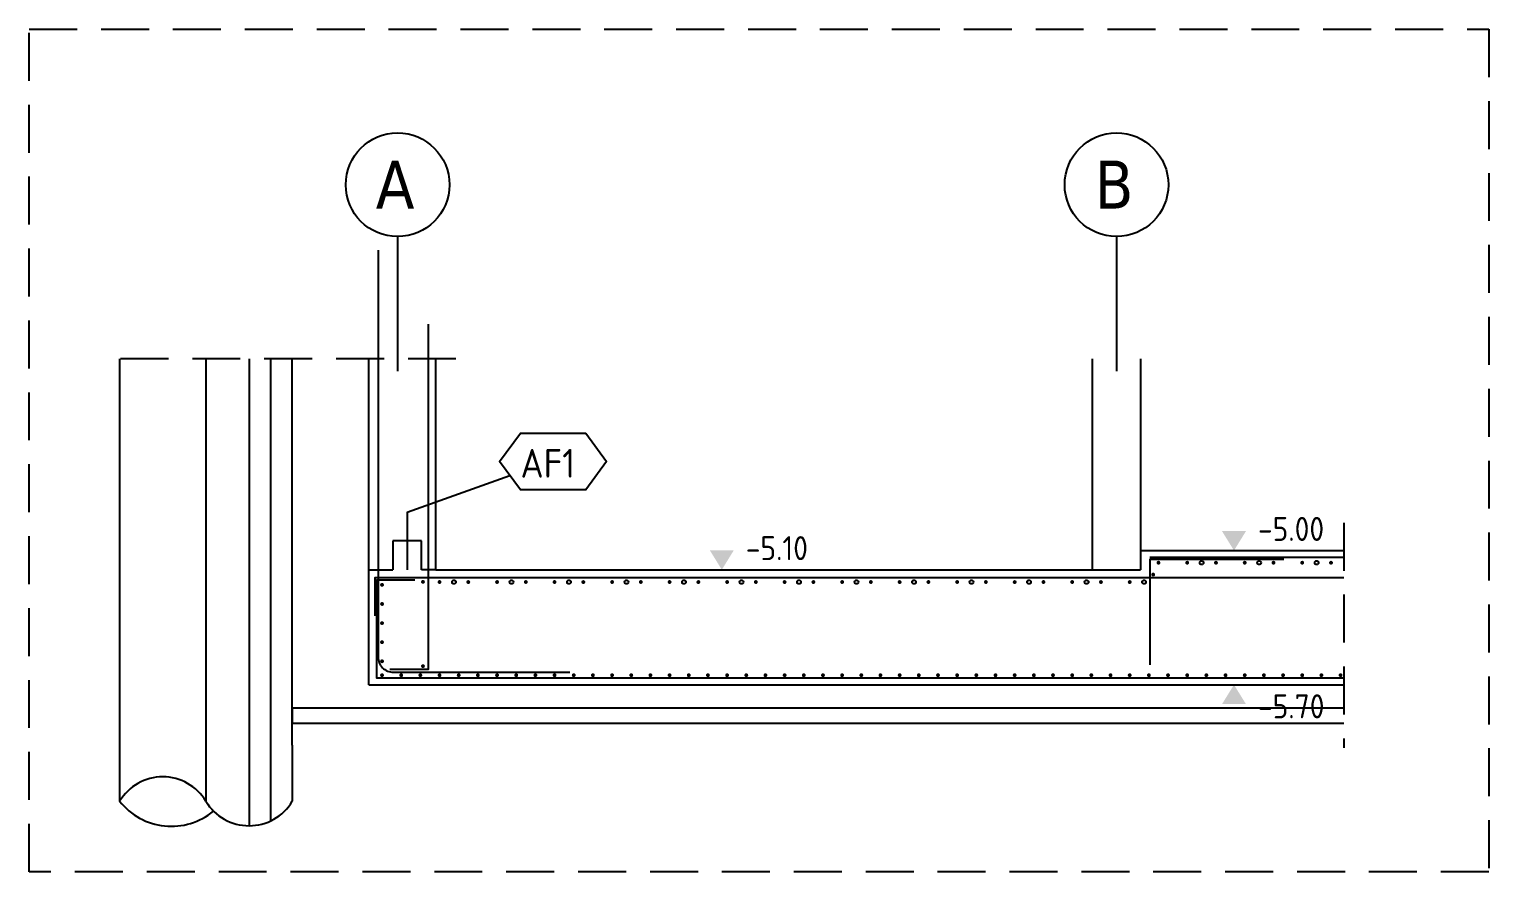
# Model space of a CAD drawing. Extents: x -59 to 99, y -34 to 56.
# Drawn here: x -58.6 to -50.98, y -11.98 to -7.58 of the extents above; entities that cross this region are included whole.
import ezdxf

# ---------------------------------------------------------------- set-up
doc = ezdxf.new("R2010")
doc.units = 0
doc.header["$LTSCALE"] = 0.5
for name, pattern in [('AUSGEZOGEN', [1000.01, 1000, 0.01]), ('DASHED', [0.75, 0.5, -0.25]), ('STRICHLINIE', [0.75, 0.5, -0.25])]:
    doc.linetypes.add(name, pattern=pattern)
for name, color, linetype in [('ACHSEN', 7, 'Continuous'), ('AFB', 7, 'Continuous'), ('AFU', 7, 'Continuous'), ('BETON', 7, 'Continuous'), ('DETAIL', 7, 'Continuous'), ('HILFE', 7, 'Continuous'), ('koten', 7, 'Continuous'), ('OBJEKT', 7, 'Continuous'), ('RND', 7, 'Continuous'), ('RND-1', 7, 'Continuous'), ('SFP_Achsen', 7, 'Continuous'), ('SFP_Hilfe', 7, 'Continuous'), ('Verbau', 7, 'Continuous')]:
    doc.layers.add(name, color=color, linetype=linetype)
doc.styles.add('helv', font='tahoma.ttf')
doc.styles.add('txt', font='isocp.shx')

# ---------------------------------------------------------------- blocks, each defined once
blk = doc.blocks.new('okrd_o')
at = {"layer": 'koten', "color": 7, "linetype": 'Continuous'}
blk.add_solid([(-0.125, 0.202), (0.125, 0.202), (0, 0)], dxfattribs=at)
at = {"layer": 'koten', "style": 'txt'}
blk.add_attdef('OKRD', (0.25, 0.1), '', height=0.25, dxfattribs=at)
blk = doc.blocks.new('okrd_u')
at = {"layer": 'koten', "color": 7, "linetype": 'Continuous'}
blk.add_solid([(-0.125, -0.202), (0.125, -0.202), (0, 0)], dxfattribs=at)
at = {"layer": 'koten', "style": 'txt'}
blk.add_attdef('OKRD', (0.25, -0.35), '', height=0.25, dxfattribs=at)

msp = doc.modelspace()

# ---------------------------------------------------------------- linework, layer by layer
at = {"layer": 'ACHSEN', "color": 140, "linetype": 'AUSGEZOGEN'}
for p, q in [((-56.67637, -8.66638), (-56.67637, -9.36743)), ((-52.92637, -8.66638), (-52.92637, -9.36743))]:
    msp.add_line(p, q, dxfattribs=at)
at = {"layer": 'AFB', "color": 1, "linetype": 'AUSGEZOGEN'}
msp.add_lwpolyline([(-55.69438, -9.69112), (-55.58593, -9.83895), (-55.69438, -9.98678), (-56.03599, -9.98678), (-56.14444, -9.83895), (-56.03599, -9.69112)], close=True, dxfattribs=at)
at = {"layer": 'AFU', "color": 1, "linetype": 'AUSGEZOGEN'}
msp.add_line((-56.62637, -10.1035), (-56.62637, -10.4035), dxfattribs=at)
at = {"layer": 'AFU', "color": 8, "linetype": 'AUSGEZOGEN'}
for p, q in [((-56.55137, -10.2535), (-56.70137, -10.2535)), ((-56.70137, -10.2535), (-56.70137, -10.4035)), ((-56.55137, -10.4035), (-56.55137, -10.2535)), ((-56.82637, -10.4035), (-56.70137, -10.4035)), ((-56.47637, -10.4035), (-56.55137, -10.4035))]:
    msp.add_line(p, q, dxfattribs=at)
at = {"layer": 'BETON', "color": 6, "linetype": 'AUSGEZOGEN'}
for p, q in [((-56.82637, -11.0035), (-56.82637, -9.3035)), ((-56.47637, -10.4035), (-56.47637, -9.3035)), ((-52.80137, -10.3035), (-51.74034, -10.3035)), ((-52.80137, -10.3035), (-52.80137, -10.4035)), ((-56.47637, -10.4035), (-52.80137, -10.4035)), ((-56.82637, -11.0035), (-51.74034, -11.0035))]:
    msp.add_line(p, q, dxfattribs=at)
at = {"layer": 'DETAIL', "color": 102, "linetype": 'STRICHLINIE'}
msp.add_lwpolyline([(-58.59815, -11.97884), (-58.59815, -7.58499), (-50.98451, -7.58499), (-50.98451, -11.97884)], close=True, dxfattribs=at)
at = {"layer": 'HILFE', "color": 102, "linetype": 'AUSGEZOGEN'}
for p, q in [((-57.22637, -11.1235), (-57.22637, -9.3035)), ((-56.62637, -10.1035), (-56.09022, -9.91287)), ((-57.22637, -11.1235), (-51.74034, -11.1235)), ((-57.22637, -11.1235), (-57.22637, -11.2035)), ((-57.22637, -11.2035), (-51.74034, -11.2035))]:
    msp.add_line(p, q, dxfattribs=at)
at = {"layer": 'OBJEKT', "color": 7, "linetype": 'AUSGEZOGEN'}
for p, q in [((-53.05137, -10.4035), (-53.05137, -9.3035)), ((-52.80137, -9.3035), (-52.80137, -10.3035))]:
    msp.add_line(p, q, dxfattribs=at)
at = {"layer": 'RND', "color": 1, "linetype": 'AUSGEZOGEN'}
msp.add_lwpolyline([(-56.7785, -8.738), (-56.7785, -10.858, 0.4142136), (-56.6985, -10.938), (-55.7785, -10.938)], format="xyb", dxfattribs=at)
for points in [[(-56.51637, -9.1233), (-56.51637, -10.9233), (-56.71637, -10.9233)], [(-52.75327, -10.3385), (-51.74034, -10.3385)], [(-52.05327, -10.35031), (-52.75327, -10.35031), (-52.75327, -10.90031)], [(-56.79299, -10.6435), (-56.79299, -10.4435), (-51.74034, -10.4435)]]:
    msp.add_lwpolyline(points, dxfattribs=at)
at = {"layer": 'RND', "color": 7, "linetype": 'AUSGEZOGEN', "const_width": 0.01}
for points in [[(-52.74018, -10.42892, 1), (-52.73018, -10.42892, 1)], [(-52.71267, -10.36711, 1), (-52.70267, -10.36711, 1)], [(-52.56267, -10.36711, 1), (-52.55267, -10.36711, 1)], [(-52.41267, -10.36711, 1), (-52.40267, -10.36711, 1)], [(-52.26267, -10.36711, 1), (-52.25267, -10.36711, 1)], [(-52.11267, -10.36711, 1), (-52.10267, -10.36711, 1)], [(-51.96267, -10.36711, 1), (-51.95267, -10.36711, 1)], [(-51.81267, -10.36711, 1), (-51.80267, -10.36711, 1)], [(-56.76267, -10.48271, 1), (-56.75267, -10.48271, 1)], [(-56.54922, -10.46704, 1), (-56.53922, -10.46704, 1)], [(-56.46267, -10.4678, 1), (-56.45267, -10.4678, 1)], [(-56.31267, -10.4678, 1), (-56.30267, -10.4678, 1)], [(-56.16267, -10.4678, 1), (-56.15267, -10.4678, 1)], [(-56.01267, -10.4678, 1), (-56.00267, -10.4678, 1)], [(-55.86267, -10.4678, 1), (-55.85267, -10.4678, 1)], [(-55.71267, -10.4678, 1), (-55.70267, -10.4678, 1)], [(-55.56267, -10.4678, 1), (-55.55267, -10.4678, 1)], [(-55.41267, -10.4678, 1), (-55.40267, -10.4678, 1)], [(-55.26267, -10.4678, 1), (-55.25267, -10.4678, 1)], [(-55.11267, -10.4678, 1), (-55.10267, -10.4678, 1)], [(-54.96267, -10.4678, 1), (-54.95267, -10.4678, 1)], [(-54.81267, -10.4678, 1), (-54.80267, -10.4678, 1)], [(-54.66267, -10.4678, 1), (-54.65267, -10.4678, 1)], [(-54.51267, -10.4678, 1), (-54.50267, -10.4678, 1)], [(-54.36267, -10.4678, 1), (-54.35267, -10.4678, 1)], [(-54.21267, -10.4678, 1), (-54.20267, -10.4678, 1)], [(-54.06267, -10.4678, 1), (-54.05267, -10.4678, 1)], [(-53.91267, -10.4678, 1), (-53.90267, -10.4678, 1)], [(-53.76267, -10.4678, 1), (-53.75267, -10.4678, 1)], [(-53.61267, -10.4678, 1), (-53.60267, -10.4678, 1)], [(-53.46267, -10.4678, 1), (-53.45267, -10.4678, 1)], [(-53.31267, -10.4678, 1), (-53.30267, -10.4678, 1)], [(-53.16267, -10.4678, 1), (-53.15267, -10.4678, 1)], [(-53.01267, -10.4678, 1), (-53.00267, -10.4678, 1)], [(-52.86267, -10.4678, 1), (-52.85267, -10.4678, 1)], [(-56.76267, -10.58229, 1), (-56.75267, -10.58229, 1)], [(-56.76267, -10.68188, 1), (-56.75267, -10.68188, 1)], [(-56.76267, -10.78146, 1), (-56.75267, -10.78146, 1)], [(-56.76267, -10.88104, 1), (-56.75267, -10.88104, 1)], [(-56.76267, -10.9537, 1), (-56.75267, -10.9537, 1)], [(-56.66267, -10.9537, 1), (-56.65267, -10.9537, 1)], [(-56.56267, -10.9537, 1), (-56.55267, -10.9537, 1)], [(-56.54922, -10.90635, 1), (-56.53922, -10.90635, 1)], [(-56.46267, -10.9537, 1), (-56.45267, -10.9537, 1)], [(-56.36267, -10.9537, 1), (-56.35267, -10.9537, 1)], [(-56.26267, -10.9537, 1), (-56.25267, -10.9537, 1)], [(-56.16267, -10.9537, 1), (-56.15267, -10.9537, 1)], [(-56.06267, -10.9537, 1), (-56.05267, -10.9537, 1)], [(-55.96267, -10.9537, 1), (-55.95267, -10.9537, 1)], [(-55.86267, -10.9537, 1), (-55.85267, -10.9537, 1)], [(-55.76267, -10.9537, 1), (-55.75267, -10.9537, 1)], [(-55.66267, -10.9537, 1), (-55.65267, -10.9537, 1)], [(-55.56267, -10.9537, 1), (-55.55267, -10.9537, 1)], [(-55.46267, -10.9537, 1), (-55.45267, -10.9537, 1)], [(-55.36267, -10.9537, 1), (-55.35267, -10.9537, 1)], [(-55.26267, -10.9537, 1), (-55.25267, -10.9537, 1)], [(-55.16267, -10.9537, 1), (-55.15267, -10.9537, 1)], [(-55.06267, -10.9537, 1), (-55.05267, -10.9537, 1)], [(-54.96267, -10.9537, 1), (-54.95267, -10.9537, 1)], [(-54.86267, -10.9537, 1), (-54.85267, -10.9537, 1)], [(-54.76267, -10.9537, 1), (-54.75267, -10.9537, 1)], [(-54.66267, -10.9537, 1), (-54.65267, -10.9537, 1)], [(-54.56267, -10.9537, 1), (-54.55267, -10.9537, 1)], [(-54.46267, -10.9537, 1), (-54.45267, -10.9537, 1)], [(-54.36267, -10.9537, 1), (-54.35267, -10.9537, 1)], [(-54.26267, -10.9537, 1), (-54.25267, -10.9537, 1)], [(-54.16267, -10.9537, 1), (-54.15267, -10.9537, 1)], [(-54.06267, -10.9537, 1), (-54.05267, -10.9537, 1)], [(-53.96267, -10.9537, 1), (-53.95267, -10.9537, 1)], [(-53.86267, -10.9537, 1), (-53.85267, -10.9537, 1)], [(-53.76267, -10.9537, 1), (-53.75267, -10.9537, 1)], [(-53.66267, -10.9537, 1), (-53.65267, -10.9537, 1)], [(-53.56267, -10.9537, 1), (-53.55267, -10.9537, 1)], [(-53.46267, -10.9537, 1), (-53.45267, -10.9537, 1)], [(-53.36267, -10.9537, 1), (-53.35267, -10.9537, 1)], [(-53.26267, -10.9537, 1), (-53.25267, -10.9537, 1)], [(-53.16267, -10.9537, 1), (-53.15267, -10.9537, 1)], [(-53.06267, -10.9537, 1), (-53.05267, -10.9537, 1)], [(-52.96267, -10.9537, 1), (-52.95267, -10.9537, 1)], [(-52.86267, -10.9537, 1), (-52.85267, -10.9537, 1)], [(-52.76267, -10.9537, 1), (-52.75267, -10.9537, 1)], [(-52.66267, -10.9537, 1), (-52.65267, -10.9537, 1)], [(-52.56267, -10.9537, 1), (-52.55267, -10.9537, 1)], [(-52.46267, -10.9537, 1), (-52.45267, -10.9537, 1)], [(-52.36267, -10.9537, 1), (-52.35267, -10.9537, 1)], [(-52.26267, -10.9537, 1), (-52.25267, -10.9537, 1)], [(-52.16267, -10.9537, 1), (-52.15267, -10.9537, 1)], [(-52.06267, -10.9537, 1), (-52.05267, -10.9537, 1)], [(-51.96267, -10.9537, 1), (-51.95267, -10.9537, 1)], [(-51.86267, -10.9537, 1), (-51.85267, -10.9537, 1)], [(-51.76267, -10.9537, 1), (-51.75267, -10.9537, 1)]]:
    msp.add_lwpolyline(points, format="xyb", close=True, dxfattribs=at)
at = {"layer": 'RND', "color": 7, "linetype": 'AUSGEZOGEN'}
for centre in [(-52.48267, -10.36711), (-52.18267, -10.36711), (-51.88267, -10.36711), (-56.38267, -10.4678), (-56.08267, -10.4678), (-55.78267, -10.4678), (-55.48267, -10.4678), (-55.18267, -10.4678), (-54.88267, -10.4678), (-54.58267, -10.4678), (-54.28267, -10.4678), (-53.98267, -10.4678), (-53.68267, -10.4678), (-53.38267, -10.4678), (-53.08267, -10.4678), (-52.78267, -10.4678)]:
    msp.add_circle(centre, 0.01, dxfattribs=at)
at = {"layer": 'RND-1', "color": 1, "linetype": 'AUSGEZOGEN'}
msp.add_lwpolyline([(-56.58637, -10.45776), (-56.78637, -10.45776), (-56.78637, -10.96776), (-51.74034, -10.96776)], dxfattribs=at)
at = {"layer": 'SFP_Achsen', "color": 7, "linetype": 'AUSGEZOGEN'}
for centre in [(-56.67637, -8.3959), (-52.92637, -8.3959)]:
    msp.add_circle(centre, 0.27048, dxfattribs=at)
at = {"layer": 'SFP_Hilfe', "color": 102, "linetype": 'DASHED'}
for p, q in [((-56.37196, -9.3035), (-58.20341, -9.3035)), ((-51.74034, -10.15866), (-51.74034, -11.33293))]:
    msp.add_line(p, q, dxfattribs=at)
at = {"layer": 'Verbau', "color": 8}
for p, q in [((-58.12637, -9.3035), (-58.12637, -11.61105)), ((-57.67637, -9.3035), (-57.67637, -11.61105)), ((-57.45137, -9.3035), (-57.45137, -11.7387, -0.04108)), ((-57.33887, -9.3035), (-57.33887, -11.71333, -0.03292)), ((-57.22637, -11.31793), (-57.22637, -9.3035)), ((-57.22637, -11.31793), (-57.22637, -11.61105))]:
    msp.add_line(p, q, dxfattribs=at)
for centre, radius, start, end in [((-57.90137, -11.74552), 0.26212, 30.864818, 149.135182), ((-57.85675, -11.39793), 0.34368, 218.324366, 309.81071), ((-57.45137, -11.47658), 0.26212, 210.864818, 329.135182)]:
    msp.add_arc(centre, radius, start, end, dxfattribs=at)

# ---------------------------------------------------------------- block references
at = {"layer": 'koten', "color": 7, "linetype": 'DASHED', "xscale": 0.5, "yscale": 0.5, "zscale": 0.5}
for p, values in [((-52.31365, -10.3035), {'OKRD': '-5.00'}), ((-54.98531, -10.4035), {'OKRD': '-5.10'})]:
    msp.add_blockref('okrd_o', p, dxfattribs=at).add_auto_attribs(values)
at = {"layer": 'koten', "color": 7, "linetype": 'AUSGEZOGEN', "xscale": 0.5, "yscale": 0.5, "zscale": 0.5}
msp.add_blockref('okrd_u', (-52.31365, -11.0035), dxfattribs=at).add_auto_attribs({'OKRD': '-5.70'})

# ---------------------------------------------------------------- texts
at = {"layer": 'AFB', "color": 7, "linetype": 'AUSGEZOGEN', "style": 'txt'}
msp.add_text('AF1', height=0.15, dxfattribs=at).set_placement((-56.0356, -9.92373))
at = {"layer": 'SFP_Achsen', "color": 6, "linetype": 'AUSGEZOGEN', "style": 'helv'}
for s, p in [('A', (-56.79042, -8.52028)), ('B', (-53.04042, -8.52028))]:
    msp.add_text(s, height=0.25, dxfattribs=at).set_placement(p)

doc.saveas('drawing.dxf')
